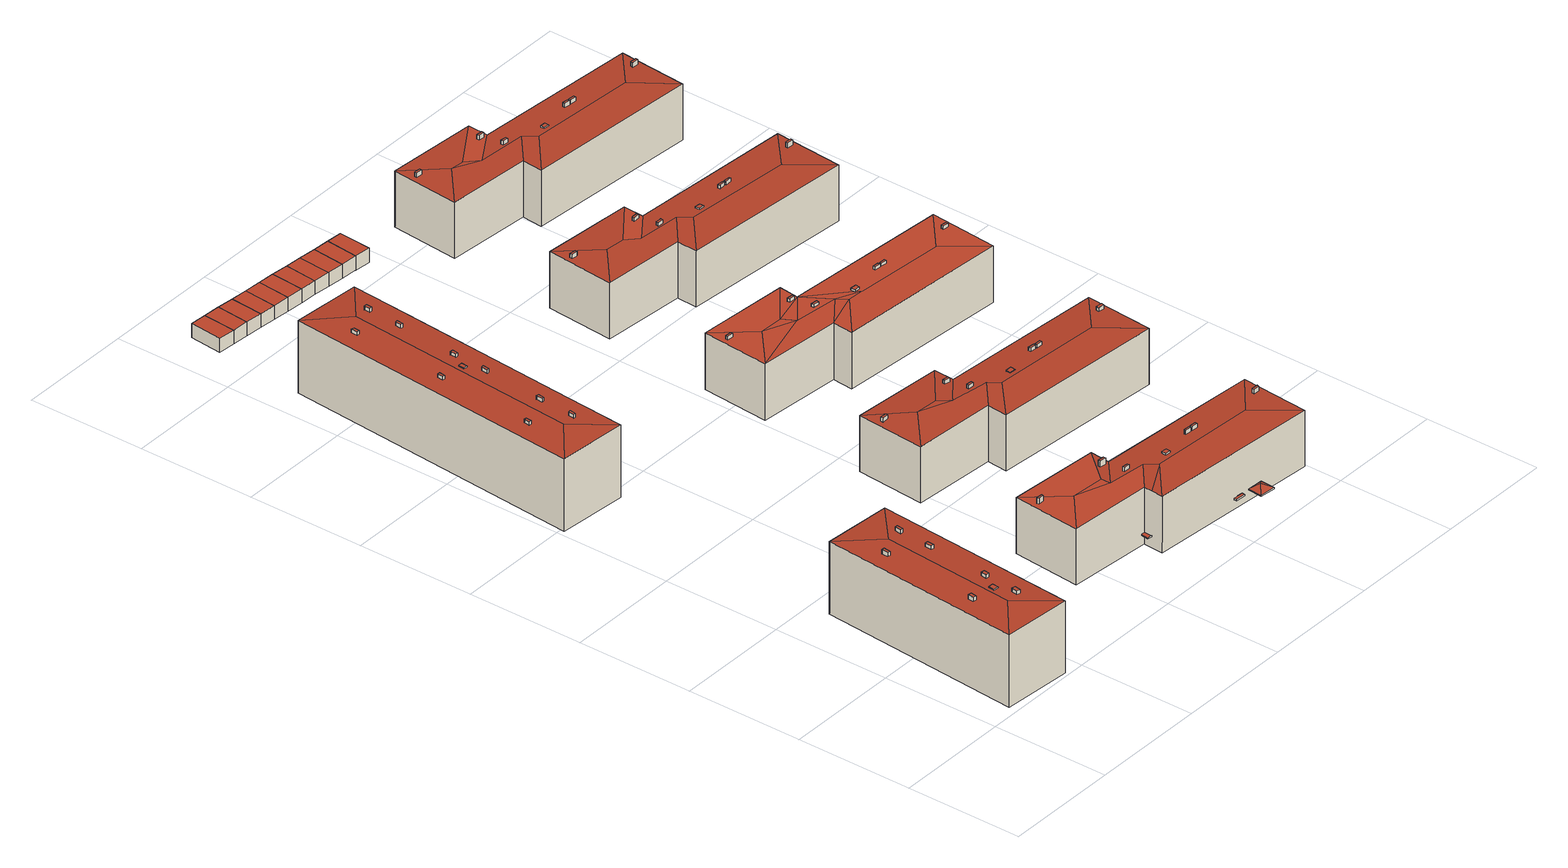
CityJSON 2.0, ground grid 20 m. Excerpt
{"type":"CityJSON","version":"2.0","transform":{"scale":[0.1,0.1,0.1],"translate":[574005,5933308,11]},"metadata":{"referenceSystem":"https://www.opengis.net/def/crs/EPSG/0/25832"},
"CityObjects":{
"building1":{"type":"Building","attributes":{"Grundfläche 2D":"413.274483","Grundhöhe NN":"11.929"},"children":["building1-1","building1-2","building1-3","building1-4","building1-5","building1-6","building1-7","building1-8","building1-9"],"geometry":[{"type":"Solid","lod":"3","boundaries":[[[[0,1,2,3]],[[0,3,4]],[[5,2,1]],[[4,3,2,5]],[[1,0,6,7]],[[5,1,7,8]],[[4,5,8,9]],[[0,4,9,6]],[[7,6,9,8]]]],"semantics":{"surfaces":[{"type":"RoofSurface"},{"type":"WallSurface"},{"type":"GroundSurface"}],"values":[[0,0,0,0,1,1,1,1,2]]}}]},
"building1-1":{"type":"BuildingInstallation","parents":["building1"],"geometry":[{"type":"MultiSurface","lod":"3","boundaries":[[[10,11,12,13]],[[13,12,14,15]],[[10,13,15,16]],[[11,10,16,17]],[[12,11,17,14]]],"semantics":{"surfaces":[{"type":"RoofSurface"},{"type":"WallSurface"}],"values":[0,1,1,1,1]}}]},
"building1-2":{"type":"BuildingInstallation","parents":["building1"],"geometry":[{"type":"MultiSurface","lod":"3","boundaries":[[[18,19,20,21]],[[22,23,21,20]],[[18,21,23,24]],[[24,25,19,18]],[[20,19,25,22]]],"semantics":{"surfaces":[{"type":"RoofSurface"},{"type":"WallSurface"}],"values":[0,1,1,1,1]}}]},
"building1-3":{"type":"BuildingInstallation","parents":["building1"],"geometry":[{"type":"MultiSurface","lod":"3","boundaries":[[[26,27,28,29]],[[30,31,29,28]],[[26,29,31,32]],[[32,33,27,26]],[[28,27,33,30]]],"semantics":{"surfaces":[{"type":"RoofSurface"},{"type":"WallSurface"}],"values":[0,1,1,1,1]}}]},
"building1-4":{"type":"BuildingInstallation","parents":["building1"],"geometry":[{"type":"MultiSurface","lod":"3","boundaries":[[[34,35,36,37]],[[37,36,38,39]],[[34,37,39,40]],[[35,34,40,41]],[[36,35,41,38]]],"semantics":{"surfaces":[{"type":"RoofSurface"},{"type":"WallSurface"}],"values":[0,1,1,1,1]}}]},
"building1-5":{"type":"BuildingInstallation","parents":["building1"],"geometry":[{"type":"MultiSurface","lod":"3","boundaries":[[[42,43,44,45]],[[45,44,46,47]],[[42,45,47,48]],[[43,42,48,49]],[[44,43,49,46]]],"semantics":{"surfaces":[{"type":"RoofSurface"},{"type":"WallSurface"}],"values":[0,1,1,1,1]}}]},
"building1-6":{"type":"BuildingInstallation","parents":["building1"],"geometry":[{"type":"MultiSurface","lod":"3","boundaries":[[[50,51,52,53]],[[53,52,54,55]],[[50,53,55,56]],[[51,50,56,57]],[[52,51,57,54]]],"semantics":{"surfaces":[{"type":"RoofSurface"},{"type":"WallSurface"}],"values":[0,1,1,1,1]}}]},
"building1-7":{"type":"BuildingInstallation","parents":["building1"],"geometry":[{"type":"MultiSurface","lod":"3","boundaries":[[[58,59,60,61]],[[61,60,62,63]],[[58,61,63,64]],[[59,58,64,65]],[[60,59,65,62]]],"semantics":{"surfaces":[{"type":"RoofSurface"},{"type":"WallSurface"}],"values":[0,1,1,1,1]}}]},
"building1-8":{"type":"BuildingInstallation","parents":["building1"],"geometry":[{"type":"MultiSurface","lod":"3","boundaries":[[[66,67,68,69]],[[67,70,71,68]],[[67,66,72,70]],[[69,68,71,73]],[[66,69,73,72]],[[71,70,72,73]]],"semantics":{"surfaces":[{"type":"RoofSurface"},{"type":"WallSurface"},{"type":"OuterCeilingSurface"}],"values":[0,1,1,1,1,2]}}]},
"building1-9":{"type":"BuildingInstallation","parents":["building1"],"geometry":[{"type":"MultiSurface","lod":"3","boundaries":[[[74,75,76,77]],[[78,79,77,76]],[[80,78,76,75]],[[79,81,74,77]],[[81,80,75,74]],[[80,81,79,78]]],"semantics":{"surfaces":[{"type":"RoofSurface"},{"type":"WallSurface"},{"type":"OuterCeilingSurface"}],"values":[0,1,1,1,1,2]}}]},
"building2":{"type":"Building","attributes":{"Grundfläche 2D":"612.758464","Grundhöhe NN":"12.382"},"children":["building2-1","building2-2","building2-3","building2-4","building2-5","building2-6","building2-7","building2-8","building2-9","building2-10","building2-11","building2-12","building2-13"],"geometry":[{"type":"Solid","lod":"3","boundaries":[[[[82,83,84]],[[85,83,82,86,87]],[[88,87,86]],[[88,89,90,84,83,85,87]],[[82,84,91,92]],[[86,82,92,93]],[[88,86,93,94]],[[84,90,89,88,94,91]],[[94,93,92,91]]]],"semantics":{"surfaces":[{"type":"RoofSurface"},{"type":"WallSurface"},{"type":"GroundSurface"}],"values":[[0,0,0,0,1,1,1,1,2]]}}]},
"building2-1":{"type":"BuildingInstallation","parents":["building2"],"geometry":[{"type":"MultiSurface","lod":"3","boundaries":[[[95,96,97,98]],[[98,97,99,100]],[[95,98,100,101]],[[96,95,101,102]],[[97,96,102,99]]],"semantics":{"surfaces":[{"type":"RoofSurface"},{"type":"WallSurface"}],"values":[0,1,1,1,1]}}]},
"building2-2":{"type":"BuildingInstallation","parents":["building2"],"geometry":[{"type":"MultiSurface","lod":"3","boundaries":[[[103,104,105,106]],[[107,108,106,105]],[[103,106,108,109]],[[109,110,104,103]],[[105,104,110,107]]],"semantics":{"surfaces":[{"type":"RoofSurface"},{"type":"WallSurface"}],"values":[0,1,1,1,1]}}]},
"building2-3":{"type":"BuildingInstallation","parents":["building2"],"geometry":[{"type":"MultiSurface","lod":"3","boundaries":[[[111,112,113,114]],[[115,116,114,113]],[[111,114,116,117]],[[117,118,112,111]],[[113,112,118,115]]],"semantics":{"surfaces":[{"type":"RoofSurface"},{"type":"WallSurface"}],"values":[0,1,1,1,1]}}]},
"building2-4":{"type":"BuildingInstallation","parents":["building2"],"geometry":[{"type":"MultiSurface","lod":"3","boundaries":[[[119,120,121,122]],[[122,121,123,124]],[[119,122,124,125]],[[120,119,125,126]],[[121,120,126,123]]],"semantics":{"surfaces":[{"type":"RoofSurface"},{"type":"WallSurface"}],"values":[0,1,1,1,1]}}]},
"building2-5":{"type":"BuildingInstallation","parents":["building2"],"geometry":[{"type":"MultiSurface","lod":"3","boundaries":[[[127,128,129,130]],[[130,129,131,132]],[[127,130,132,133]],[[128,127,133,134]],[[129,128,134,131]]],"semantics":{"surfaces":[{"type":"RoofSurface"},{"type":"WallSurface"}],"values":[0,1,1,1,1]}}]},
"building2-6":{"type":"BuildingInstallation","parents":["building2"],"geometry":[{"type":"MultiSurface","lod":"3","boundaries":[[[135,136,137,138]],[[138,137,139,140]],[[135,138,140,141]],[[136,135,141,142]],[[137,136,142,139]]],"semantics":{"surfaces":[{"type":"RoofSurface"},{"type":"WallSurface"}],"values":[0,1,1,1,1]}}]},
"building2-7":{"type":"BuildingInstallation","parents":["building2"],"geometry":[{"type":"MultiSurface","lod":"3","boundaries":[[[143,144,145,146]],[[146,145,147,148]],[[143,146,148,149]],[[144,143,149,150]],[[145,144,150,147]]],"semantics":{"surfaces":[{"type":"RoofSurface"},{"type":"WallSurface"}],"values":[0,1,1,1,1]}}]},
"building2-8":{"type":"BuildingInstallation","parents":["building2"],"geometry":[{"type":"MultiSurface","lod":"3","boundaries":[[[151,152,153,154]],[[154,153,155,156]],[[151,154,156,157]],[[152,151,157,158]],[[153,152,158,155]]],"semantics":{"surfaces":[{"type":"RoofSurface"},{"type":"WallSurface"}],"values":[0,1,1,1,1]}}]},
"building2-9":{"type":"BuildingInstallation","parents":["building2"],"geometry":[{"type":"MultiSurface","lod":"3","boundaries":[[[159,160,161,162]],[[162,161,163,164]],[[159,162,164,165]],[[160,159,165,166]],[[161,160,166,163]]],"semantics":{"surfaces":[{"type":"RoofSurface"},{"type":"WallSurface"}],"values":[0,1,1,1,1]}}]},
"building2-10":{"type":"BuildingInstallation","parents":["building2"],"geometry":[{"type":"MultiSurface","lod":"3","boundaries":[[[167,168,169,170]],[[170,169,171,172]],[[167,170,172,173]],[[168,167,173,174]],[[169,168,174,171]]],"semantics":{"surfaces":[{"type":"RoofSurface"},{"type":"WallSurface"}],"values":[0,1,1,1,1]}}]},
"building2-11":{"type":"BuildingInstallation","parents":["building2"],"geometry":[{"type":"MultiSurface","lod":"3","boundaries":[[[175,176,177,178]],[[179,180,177,176]],[[180,181,178,177]],[[181,182,175,178]],[[182,179,176,175]],[[179,182,181,180]]],"semantics":{"surfaces":[{"type":"RoofSurface"},{"type":"WallSurface"},{"type":"OuterCeilingSurface"}],"values":[0,1,1,1,1,2]}}]},
"building2-12":{"type":"BuildingInstallation","parents":["building2"],"geometry":[{"type":"MultiSurface","lod":"3","boundaries":[[[183,184,185,186]],[[187,188,185,184]],[[188,189,186,185]],[[189,190,183,186]],[[190,187,184,183]],[[187,190,189,188]]],"semantics":{"surfaces":[{"type":"RoofSurface"},{"type":"WallSurface"},{"type":"OuterCeilingSurface"}],"values":[0,1,1,1,1,2]}}]},
"building2-13":{"type":"BuildingInstallation","parents":["building2"],"geometry":[{"type":"MultiSurface","lod":"3","boundaries":[[[191,192,193,194]],[[195,196,193,192]],[[196,197,194,193]],[[197,198,191,194]],[[198,195,192,191]],[[195,198,197,196]]],"semantics":{"surfaces":[{"type":"RoofSurface"},{"type":"WallSurface"},{"type":"OuterCeilingSurface"}],"values":[0,1,1,1,1,2]}}]},
"building3":{"type":"Building","attributes":{"Grundfläche 2D":"16.035678","Grundhöhe NN":"12.428"},"geometry":[{"type":"Solid","lod":"3","boundaries":[[[[199,200,201,202,203]],[[199,203,204,205]],[[206,201,200,199,205,207]],[[202,201,206,208]],[[203,202,208,204]],[[206,207,205,204,208]]]],"semantics":{"surfaces":[{"type":"RoofSurface"},{"type":"WallSurface"},{"type":"GroundSurface"}],"values":[[0,1,1,1,1,2]]}}]},
"building4":{"type":"Building","attributes":{"Grundfläche 2D":"16.086677","Grundhöhe NN":"12.402"},"geometry":[{"type":"Solid","lod":"3","boundaries":[[[[201,200,199,209,210]],[[207,205,199,200,201,206]],[[209,199,205,211]],[[210,209,211,212]],[[201,210,212,206]],[[211,205,207,206,212]]]],"semantics":{"surfaces":[{"type":"RoofSurface"},{"type":"WallSurface"},{"type":"GroundSurface"}],"values":[[0,1,1,1,1,2]]}}]},
"building5":{"type":"Building","attributes":{"Grundfläche 2D":"16.195974","Grundhöhe NN":"12.391"},"geometry":[{"type":"Solid","lod":"3","boundaries":[[[[213,214,215,210,209]],[[213,209,211,216]],[[217,215,214,213,216,218]],[[210,215,217,212]],[[209,210,212,211]],[[211,212,217,218,216]]]],"semantics":{"surfaces":[{"type":"RoofSurface"},{"type":"WallSurface"},{"type":"GroundSurface"}],"values":[[0,1,1,1,1,2]]}}]},
"building6":{"type":"Building","attributes":{"Grundfläche 2D":"16.006069","Grundhöhe NN":"12.384"},"geometry":[{"type":"Solid","lod":"3","boundaries":[[[[219,215,214,213,220,221]],[[217,218,216,213,214,215]],[[216,222,220,213]],[[222,223,224,219,221,220]],[[224,217,215,219]],[[223,222,216,218,217,224]]]],"semantics":{"surfaces":[{"type":"RoofSurface"},{"type":"WallSurface"},{"type":"GroundSurface"}],"values":[[0,1,1,1,1,2]]}}]},
"building7":{"type":"Building","attributes":{"Grundfläche 2D":"527.260956","Grundhöhe NN":"11.963"},"children":["building7-1","building7-2","building7-3","building7-4","building7-5","building7-6","building7-7","building7-8","building7-9","building7-10","building7-11"],"geometry":[{"type":"Solid","lod":"3","boundaries":[[[[225,226,227]],[[226,228,229,227]],[[230,231,232,233]],[[226,225,230,233,234,228]],[[231,235,236,232]],[[237,236,235]],[[236,237,238,234,233]],[[238,239,228,234]],[[229,228,239]],[[232,236,233]],[[225,227,240,241]],[[225,241,242,230]],[[231,230,242,243]],[[235,231,243,244]],[[237,235,244,245]],[[246,238,237,245,247,248]],[[239,238,246,248,247,249,229]],[[227,229,249,240]],[[247,245,244,243,242,241,240,249]]]],"semantics":{"surfaces":[{"type":"RoofSurface"},{"type":"WallSurface"},{"type":"GroundSurface"}],"values":[[0,0,0,0,0,0,0,0,0,0,1,1,1,1,1,1,1,1,2]]}}]},
"building7-1":{"type":"BuildingInstallation","parents":["building7"],"geometry":[{"type":"MultiSurface","lod":"3","boundaries":[[[250,251,252,253]],[[253,252,254,255]],[[250,253,255,256]],[[251,250,256,257]],[[252,251,257,254]]],"semantics":{"surfaces":[{"type":"RoofSurface"},{"type":"WallSurface"}],"values":[0,1,1,1,1]}}]},
"building7-2":{"type":"BuildingInstallation","parents":["building7"],"geometry":[{"type":"MultiSurface","lod":"3","boundaries":[[[258,259,260,261]],[[261,260,262,263]],[[258,261,263,264]],[[259,258,264,265]],[[260,259,265,262]]],"semantics":{"surfaces":[{"type":"RoofSurface"},{"type":"WallSurface"}],"values":[0,1,1,1,1]}}]},
"building7-3":{"type":"BuildingInstallation","parents":["building7"],"geometry":[{"type":"MultiSurface","lod":"3","boundaries":[[[266,267,268,269]],[[269,268,270,271]],[[266,269,271,272]],[[267,266,272,273]],[[268,267,273,270]]],"semantics":{"surfaces":[{"type":"RoofSurface"},{"type":"WallSurface"}],"values":[0,1,1,1,1]}}]},
"building7-4":{"type":"BuildingInstallation","parents":["building7"],"geometry":[{"type":"MultiSurface","lod":"3","boundaries":[[[274,275,276,277]],[[277,276,278,279]],[[274,277,279,280]],[[275,274,280,281]],[[276,275,281,278]]],"semantics":{"surfaces":[{"type":"RoofSurface"},{"type":"WallSurface"}],"values":[0,1,1,1,1]}}]},
"building7-5":{"type":"BuildingInstallation","parents":["building7"],"geometry":[{"type":"MultiSurface","lod":"3","boundaries":[[[282,283,284,285]],[[286,287,285,284]],[[282,285,287,288]],[[288,289,283,282]],[[284,283,289,286]]],"semantics":{"surfaces":[{"type":"RoofSurface"},{"type":"WallSurface"}],"values":[0,1,1,1,1]}}]},
"building7-6":{"type":"BuildingInstallation","parents":["building7"],"geometry":[{"type":"MultiSurface","lod":"3","boundaries":[[[290,291,292,293]],[[293,292,294,295]],[[290,293,295,296]],[[291,290,296,297]],[[292,291,297,294]]],"semantics":{"surfaces":[{"type":"RoofSurface"},{"type":"WallSurface"}],"values":[0,1,1,1,1]}}]},
"building7-7":{"type":"BuildingInstallation","parents":["building7"],"geometry":[{"type":"MultiSurface","lod":"3","boundaries":[[[298,299,300,301]],[[301,300,302,303]],[[298,301,303,304]],[[299,298,304,305]],[[300,299,305,302]]],"semantics":{"surfaces":[{"type":"RoofSurface"},{"type":"WallSurface"}],"values":[0,1,1,1,1]}}]},
"building7-8":{"type":"BuildingInstallation","parents":["building7"],"geometry":[{"type":"MultiSurface","lod":"3","boundaries":[[[306,246,307,308]],[[306,309,248,246]],[[246,248,310,307]],[[308,307,310,311]],[[306,308,311,309]],[[310,248,309,311]]],"semantics":{"surfaces":[{"type":"RoofSurface"},{"type":"WallSurface"},{"type":"OuterCeilingSurface"}],"values":[0,1,1,1,1,2]}}]},
"building7-9":{"type":"BuildingInstallation","parents":["building7"],"geometry":[{"type":"MultiSurface","lod":"3","boundaries":[[[312,313,314]],[[312,315,313]],[[312,314,316]],[[312,316,315]],[[317,318,314,313]],[[318,319,316,314]],[[319,320,315,316]],[[320,317,313,315]],[[320,319,318,317]]],"semantics":{"surfaces":[{"type":"RoofSurface"},{"type":"WallSurface"},{"type":"OuterCeilingSurface"}],"values":[0,0,0,0,1,1,1,1,2]}}]},
"building7-10":{"type":"BuildingInstallation","parents":["building7"],"geometry":[{"type":"MultiSurface","lod":"3","boundaries":[[[321,322,323,324]],[[323,325,326,324]],[[321,324,326,327]],[[322,321,327,328]],[[328,325,323,322]],[[328,327,326,325]]],"semantics":{"surfaces":[{"type":"RoofSurface"},{"type":"WallSurface"},{"type":"OuterCeilingSurface"}],"values":[0,1,1,1,1,2]}}]},
"building7-11":{"type":"BuildingInstallation","parents":["building7"],"geometry":[{"type":"MultiSurface","lod":"3","boundaries":[[[329,330,331,332]],[[333,334,332,331]],[[334,335,329,332]],[[335,336,330,329]],[[336,333,331,330]],[[336,335,334,333]]],"semantics":{"surfaces":[{"type":"RoofSurface"},{"type":"WallSurface"},{"type":"OuterCeilingSurface"}],"values":[0,1,1,1,1,2]}}]},
"building8":{"type":"Building","attributes":{"Grundfläche 2D":"16.114482","Grundhöhe NN":"12.426"},"geometry":[{"type":"Solid","lod":"3","boundaries":[[[[221,220,337,338,339,219]],[[222,340,337,220]],[[340,341,342,339,338,337]],[[342,224,219,339]],[[219,224,223,222,220,221]],[[224,342,341,340,222,223]]]],"semantics":{"surfaces":[{"type":"RoofSurface"},{"type":"WallSurface"},{"type":"GroundSurface"}],"values":[[0,1,1,1,1,2]]}}]},
"building9":{"type":"Building","attributes":{"Grundfläche 2D":"16.113043","Grundhöhe NN":"12.418"},"geometry":[{"type":"Solid","lod":"3","boundaries":[[[[343,339,338,337,344,345]],[[341,340,337,338,339,342]],[[344,337,340,346]],[[347,343,345,344,346,348]],[[339,343,347,342]],[[346,340,341,342,347,348]]]],"semantics":{"surfaces":[{"type":"RoofSurface"},{"type":"WallSurface"},{"type":"GroundSurface"}],"values":[[0,1,1,1,1,2]]}}]},
"building10":{"type":"Building","attributes":{"Grundfläche 2D":"16.038936","Grundhöhe NN":"12.409"},"geometry":[{"type":"Solid","lod":"3","boundaries":[[[[349,350,343,345,344]],[[349,344,346,351]],[[352,350,349,351]],[[343,350,352,347]],[[344,345,343,347,348,346]],[[346,348,347,352,351]]]],"semantics":{"surfaces":[{"type":"RoofSurface"},{"type":"WallSurface"},{"type":"GroundSurface"}],"values":[[0,1,1,1,1,2]]}}]},
"building11":{"type":"Building","attributes":{"Grundfläche 2D":"15.940475","Grundhöhe NN":"12.383"},"geometry":[{"type":"Solid","lod":"3","boundaries":[[[[353,350,349,354,355]],[[352,351,349,350]],[[351,356,354,349]],[[356,357,358,353,355,354]],[[358,352,350,353]],[[357,356,351,352,358]]]],"semantics":{"surfaces":[{"type":"RoofSurface"},{"type":"WallSurface"},{"type":"GroundSurface"}],"values":[[0,1,1,1,1,2]]}}]},
"building12":{"type":"Building","attributes":{"Grundfläche 2D":"527.232320","Grundhöhe NN":"12.186"},"children":["building12-1","building12-2","building12-3","building12-4","building12-5","building12-6","building12-7"],"geometry":[{"type":"Solid","lod":"3","boundaries":[[[[359,360,361]],[[362,361,360,363]],[[364,365,363,360,359,366]],[[366,367,368,364]],[[369,370,368,367]],[[371,370,369]],[[371,372,365,364,370]],[[372,362,363,365]],[[368,370,364]],[[373,374,359,361]],[[374,375,366,359]],[[375,376,367,366]],[[376,377,369,367]],[[377,378,371,369]],[[378,379,372,371]],[[379,380,362,372]],[[380,373,361,362]],[[374,373,380,379,378,377,376,375]]]],"semantics":{"surfaces":[{"type":"RoofSurface"},{"type":"WallSurface"},{"type":"GroundSurface"}],"values":[[0,0,0,0,0,0,0,0,0,1,1,1,1,1,1,1,1,2]]}}]},
"building12-1":{"type":"BuildingInstallation","parents":["building12"],"geometry":[{"type":"MultiSurface","lod":"3","boundaries":[[[381,382,383,384]],[[384,383,385,386]],[[381,384,386,387]],[[382,381,387,388]],[[383,382,388,385]]],"semantics":{"surfaces":[{"type":"RoofSurface"},{"type":"WallSurface"}],"values":[0,1,1,1,1]}}]},
"building12-2":{"type":"BuildingInstallation","parents":["building12"],"geometry":[{"type":"MultiSurface","lod":"3","boundaries":[[[389,390,391,392,393]],[[391,390,389,394,395,396]],[[396,397,392,391]],[[393,392,397,398]],[[398,394,389,393]]],"semantics":{"surfaces":[{"type":"RoofSurface"},{"type":"WallSurface"}],"values":[0,1,1,1,1]}}]},
"building12-3":{"type":"BuildingInstallation","parents":["building12"],"geometry":[{"type":"MultiSurface","lod":"3","boundaries":[[[399,400,401,402]],[[403,404,402,401]],[[399,402,404,405]],[[405,406,400,399]],[[401,400,406,403]]],"semantics":{"surfaces":[{"type":"RoofSurface"},{"type":"WallSurface"}],"values":[0,1,1,1,1]}}]},
"building12-4":{"type":"BuildingInstallation","parents":["building12"],"geometry":[{"type":"MultiSurface","lod":"3","boundaries":[[[407,408,409,410]],[[410,409,411,412]],[[407,410,412,413]],[[408,407,413,414]],[[409,408,414,411]]],"semantics":{"surfaces":[{"type":"RoofSurface"},{"type":"WallSurface"}],"values":[0,1,1,1,1]}}]},
"building12-5":{"type":"BuildingInstallation","parents":["building12"],"geometry":[{"type":"MultiSurface","lod":"3","boundaries":[[[415,416,417,418]],[[418,417,419,420]],[[415,418,420,421]],[[416,415,421,422]],[[417,416,422,419]]],"semantics":{"surfaces":[{"type":"RoofSurface"},{"type":"WallSurface"}],"values":[0,1,1,1,1]}}]},
"building12-6":{"type":"BuildingInstallation","parents":["building12"],"geometry":[{"type":"MultiSurface","lod":"3","boundaries":[[[423,424,425,426,427]],[[428,429,430,425,424,423]],[[430,431,426,425]],[[426,431,432,427]],[[432,428,423,427]]],"semantics":{"surfaces":[{"type":"RoofSurface"},{"type":"WallSurface"}],"values":[0,1,1,1,1]}}]},
"building12-7":{"type":"BuildingInstallation","parents":["building12"],"geometry":[{"type":"MultiSurface","lod":"3","boundaries":[[[433,434,435,436,437]],[[438,439,440,435,434,433]],[[441,436,435,440]],[[441,442,437,436]],[[442,438,433,437]]],"semantics":{"surfaces":[{"type":"RoofSurface"},{"type":"WallSurface"}],"values":[0,1,1,1,1]}}]},
"building13":{"type":"Building","attributes":{"Grundfläche 2D":"15.946306","Grundhöhe NN":"12.381"},"geometry":[{"type":"Solid","lod":"3","boundaries":[[[[354,443,444,445,353,355]],[[356,446,443,354]],[[446,447,448,445,444,443]],[[448,358,353,445]],[[353,358,357,356,354,355]],[[356,357,358,448,447,446]]]],"semantics":{"surfaces":[{"type":"RoofSurface"},{"type":"WallSurface"},{"type":"GroundSurface"}],"values":[[0,1,1,1,1,2]]}}]},
"building14":{"type":"Building","attributes":{"Grundfläche 2D":"15.893969","Grundhöhe NN":"12.378"},"geometry":[{"type":"Solid","lod":"3","boundaries":[[[[449,445,444,443,450]],[[448,447,446,443,444,445]],[[446,451,450,443]],[[451,452,449,450]],[[452,448,445,449]],[[446,447,448,452,451]]]],"semantics":{"surfaces":[{"type":"RoofSurface"},{"type":"WallSurface"},{"type":"GroundSurface"}],"values":[[0,1,1,1,1,2]]}}]},
"building15":{"type":"Building","attributes":{"Grundfläche 2D":"15.516965","Grundhöhe NN":"12.330"},"geometry":[{"type":"Solid","lod":"3","boundaries":[[[[450,453,454,449]],[[455,456,453,450]],[[456,457,454,453]],[[457,458,449,454]],[[449,458,455,450]],[[457,456,455,458]]]],"semantics":{"surfaces":[{"type":"RoofSurface"},{"type":"WallSurface"},{"type":"GroundSurface"}],"values":[[0,1,1,1,1,2]]}}]},
"building16":{"type":"Building","attributes":{"Grundfläche 2D":"527.216584","Grundhöhe NN":"12.372"},"children":["building16-1","building16-2","building16-3","building16-4","building16-5","building16-6","building16-7"],"geometry":[{"type":"Solid","lod":"3","boundaries":[[[[459,460,461]],[[462,463,464,465,460,459]],[[466,467,462]],[[467,468,462]],[[468,469,462]],[[464,463,462,469,465]],[[466,470,471,467]],[[472,471,470]],[[472,473,469,468]],[[472,468,471]],[[474,475,473]],[[473,475,469]],[[465,475,474,461,460]],[[471,468,467]],[[475,465,469]],[[476,477,459,461]],[[477,478,462,459]],[[478,479,466,462]],[[479,480,470,466]],[[480,481,472,470]],[[481,482,473,472]],[[482,483,474,473]],[[483,476,461,474]],[[477,476,483,482,481,480,479,478]]]],"semantics":{"surfaces":[{"type":"RoofSurface"},{"type":"WallSurface"},{"type":"GroundSurface"}],"values":[[0,0,0,0,0,0,0,0,0,0,0,0,0,0,0,1,1,1,1,1,1,1,1,2]]}}]},
"building16-1":{"type":"BuildingInstallation","parents":["building16"],"geometry":[{"type":"MultiSurface","lod":"3","boundaries":[[[484,485,486,487]],[[488,489,487,486]],[[484,487,489,490]],[[490,491,485,484]],[[486,485,491,488]]],"semantics":{"surfaces":[{"type":"RoofSurface"},{"type":"WallSurface"}],"values":[0,1,1,1,1]}}]},
"building16-2":{"type":"BuildingInstallation","parents":["building16"],"geometry":[{"type":"MultiSurface","lod":"3","boundaries":[[[492,493,494,495]],[[463,496,493,492,497]],[[498,494,493,496,464]],[[498,499,495,494]],[[499,497,492,495]]],"semantics":{"surfaces":[{"type":"RoofSurface"},{"type":"WallSurface"}],"values":[0,1,1,1,1]}}]},
"building16-3":{"type":"BuildingInstallation","parents":["building16"],"geometry":[{"type":"MultiSurface","lod":"3","boundaries":[[[500,501,502,503]],[[503,502,504,505]],[[500,503,505,506]],[[501,500,506,507]],[[502,501,507,504]]],"semantics":{"surfaces":[{"type":"RoofSurface"},{"type":"WallSurface"}],"values":[0,1,1,1,1]}}]},
"building16-4":{"type":"BuildingInstallation","parents":["building16"],"geometry":[{"type":"MultiSurface","lod":"3","boundaries":[[[508,509,510,511]],[[511,510,512,513]],[[508,511,513,514]],[[509,508,514,515]],[[510,509,515,512]]],"semantics":{"surfaces":[{"type":"RoofSurface"},{"type":"WallSurface"}],"values":[0,1,1,1,1]}}]},
"building16-5":{"type":"BuildingInstallation","parents":["building16"],"geometry":[{"type":"MultiSurface","lod":"3","boundaries":[[[516,517,518,519]],[[519,518,520,521]],[[516,519,521,522]],[[517,516,522,523]],[[518,517,523,520]]],"semantics":{"surfaces":[{"type":"RoofSurface"},{"type":"WallSurface"}],"values":[0,1,1,1,1]}}]},
"building16-6":{"type":"BuildingInstallation","parents":["building16"],"geometry":[{"type":"MultiSurface","lod":"3","boundaries":[[[524,525,526,527]],[[527,526,528,529]],[[524,527,529,530]],[[525,524,530,531]],[[526,525,531,528]]],"semantics":{"surfaces":[{"type":"RoofSurface"},{"type":"WallSurface"}],"values":[0,1,1,1,1]}}]},
"building16-7":{"type":"BuildingInstallation","parents":["building16"],"geometry":[{"type":"MultiSurface","lod":"3","boundaries":[[[532,533,534,535]],[[535,534,536,537]],[[532,535,537,538]],[[533,532,538,539]],[[534,533,539,536]]],"semantics":{"surfaces":[{"type":"RoofSurface"},{"type":"WallSurface"}],"values":[0,1,1,1,1]}}]},
"building17":{"type":"Building","attributes":{"Grundfläche 2D":"526.842678","Grundhöhe NN":"12.504"},"children":["building17-1","building17-2","building17-3","building17-4","building17-5","building17-6","building17-7","building17-8","building17-9","building17-10"],"geometry":[{"type":"Solid","lod":"3","boundaries":[[[[540,541,542]],[[543,542,541,544]],[[544,541,540,545,546,547]],[[545,548,549,546]],[[548,550,551,549]],[[552,551,550]],[[553,543,544,547]],[[551,552,553,547,546,549]],[[540,542,554,555]],[[545,540,555,556]],[[548,545,556,557]],[[550,548,557,558]],[[552,550,558,559]],[[553,552,559,560]],[[543,553,560,561]],[[542,543,561,554]],[[555,554,561,560,559,558,557,556]]]],"semantics":{"surfaces":[{"type":"RoofSurface"},{"type":"WallSurface"},{"type":"GroundSurface"}],"values":[[0,0,0,0,0,0,0,0,1,1,1,1,1,1,1,1,2]]}}]},
"building17-1":{"type":"BuildingInstallation","parents":["building17"],"geometry":[{"type":"MultiSurface","lod":"3","boundaries":[[[562,563,564,565]],[[565,564,566,567]],[[567,568,562,565]],[[563,562,568,569]],[[569,566,564,563]]],"semantics":{"surfaces":[{"type":"RoofSurface"},{"type":"WallSurface"}],"values":[0,1,1,1,1]}}]},
"building17-2":{"type":"BuildingInstallation","parents":["building17"],"geometry":[{"type":"MultiSurface","lod":"3","boundaries":[[[570,571,572,573]],[[571,570,574,575]],[[573,572,576,577]],[[570,573,577,574]],[[572,571,575,576]]],"semantics":{"surfaces":[{"type":"RoofSurface"},{"type":"WallSurface"}],"values":[0,1,1,1,1]}}]},
"building17-3":{"type":"BuildingInstallation","parents":["building17"],"geometry":[{"type":"MultiSurface","lod":"3","boundaries":[[[578,579,580,581]],[[581,580,582,583]],[[578,581,583,584]],[[579,578,584,585]],[[580,579,585,582]]],"semantics":{"surfaces":[{"type":"RoofSurface"},{"type":"WallSurface"}],"values":[0,1,1,1,1]}}]},
"building17-4":{"type":"BuildingInstallation","parents":["building17"],"geometry":[{"type":"MultiSurface","lod":"3","boundaries":[[[586,587,588,589]],[[589,588,590,591]],[[586,589,591,592]],[[587,586,592,593]],[[588,587,593,590]]],"semantics":{"surfaces":[{"type":"RoofSurface"},{"type":"WallSurface"}],"values":[0,1,1,1,1]}}]},
"building17-5":{"type":"BuildingInstallation","parents":["building17"],"geometry":[{"type":"MultiSurface","lod":"3","boundaries":[[[594,595,596,597,598,599]],[[600,601,595,594]],[[601,602,603,597,596,595]],[[603,604,598,597]],[[600,594,599,598,604,605]]],"semantics":{"surfaces":[{"type":"RoofSurface"},{"type":"WallSurface"}],"values":[0,1,1,1,1]}}]},
"building17-6":{"type":"BuildingInstallation","parents":["building17"],"geometry":[{"type":"MultiSurface","lod":"3","boundaries":[[[606,607,608,609]],[[609,608,610,611]],[[606,609,611,612]],[[607,606,612,613]],[[608,607,613,610]]],"semantics":{"surfaces":[{"type":"RoofSurface"},{"type":"WallSurface"}],"values":[0,1,1,1,1]}}]},
"building17-7":{"type":"BuildingInstallation","parents":["building17"],"geometry":[{"type":"MultiSurface","lod":"3","boundaries":[[[614,615,616,617]],[[617,616,618,619]],[[614,617,619,620]],[[615,614,620,621]],[[616,615,621,618]]],"semantics":{"surfaces":[{"type":"RoofSurface"},{"type":"WallSurface"}],"values":[0,1,1,1,1]}}]},
"building17-8":{"type":"BuildingInstallation","parents":["building17"],"geometry":[{"type":"MultiSurface","lod":"3","boundaries":[[[622,623,624,625]],[[626,627,624,623]],[[627,628,625,624]],[[628,629,622,625]],[[629,626,623,622]],[[626,629,628,627]]],"semantics":{"surfaces":[{"type":"RoofSurface"},{"type":"WallSurface"},{"type":"OuterCeilingSurface"}],"values":[0,1,1,1,1,2]}}]},
"building17-9":{"type":"BuildingInstallation","parents":["building17"],"geometry":[{"type":"MultiSurface","lod":"3","boundaries":[[[630,631,632,633]],[[634,635,632,631]],[[635,636,633,632]],[[636,637,630,633]],[[637,634,631,630]],[[634,637,636,635]]],"semantics":{"surfaces":[{"type":"RoofSurface"},{"type":"WallSurface"},{"type":"OuterCeilingSurface"}],"values":[0,1,1,1,1,2]}}]},
"building17-10":{"type":"BuildingInstallation","parents":["building17"],"geometry":[{"type":"MultiSurface","lod":"3","boundaries":[[[638,639,640,641]],[[642,643,640,639]],[[643,644,641,640]],[[644,645,638,641]],[[645,642,639,638]],[[642,645,644,643]]],"semantics":{"surfaces":[{"type":"RoofSurface"},{"type":"WallSurface"},{"type":"OuterCeilingSurface"}],"values":[0,1,1,1,1,2]}}]},
"building18":{"type":"Building","attributes":{"Grundfläche 2D":"526.355296","Grundhöhe NN":"12.504"},"children":["building18-1","building18-2","building18-3","building18-4","building18-5","building18-6","building18-7","building18-8"],"geometry":[{"type":"Solid","lod":"3","boundaries":[[[[646,647,648,649,650]],[[647,646,651]],[[648,652,653,649]],[[652,654,655,653]],[[656,655,654]],[[655,656,657,650,649,653]],[[657,658,659,650]],[[658,651,646,659]],[[650,659,646]],[[660,661,648,647]],[[661,662,652,648]],[[662,663,654,652]],[[663,664,656,654]],[[664,665,657,656]],[[665,666,658,657]],[[666,667,651,658]],[[667,660,647,651]],[[660,667,666,665,664,663,662,661]]]],"semantics":{"surfaces":[{"type":"RoofSurface"},{"type":"WallSurface"},{"type":"GroundSurface"}],"values":[[0,0,0,0,0,0,0,0,0,1,1,1,1,1,1,1,1,2]]}}]},
"building18-1":{"type":"BuildingInstallation","parents":["building18"],"geometry":[{"type":"MultiSurface","lod":"3","boundaries":[[[668,669,670,671,672]],[[673,674,675,670,669,668]],[[675,676,671,670]],[[676,677,672,671]],[[668,672,677,673]]],"semantics":{"surfaces":[{"type":"RoofSurface"},{"type":"WallSurface"}],"values":[0,1,1,1,1]}}]},
"building18-2":{"type":"BuildingInstallation","parents":["building18"],"geometry":[{"type":"MultiSurface","lod":"3","boundaries":[[[678,679,680,681]],[[681,680,682,683]],[[678,681,683,684]],[[679,678,684,685]],[[680,679,685,682]]],"semantics":{"surfaces":[{"type":"RoofSurface"},{"type":"WallSurface"}],"values":[0,1,1,1,1]}}]},
"building18-3":{"type":"BuildingInstallation","parents":["building18"],"geometry":[{"type":"MultiSurface","lod":"3","boundaries":[[[686,687,688,689]],[[689,688,690,691]],[[686,689,691,692]],[[687,686,692,693]],[[688,687,693,690]]],"semantics":{"surfaces":[{"type":"RoofSurface"},{"type":"WallSurface"}],"values":[0,1,1,1,1]}}]},
"building18-4":{"type":"BuildingInstallation","parents":["building18"],"geometry":[{"type":"MultiSurface","lod":"3","boundaries":[[[694,695,696,697]],[[697,696,698,699]],[[694,697,699,700]],[[695,694,700,701]],[[696,695,701,698]]],"semantics":{"surfaces":[{"type":"RoofSurface"},{"type":"WallSurface"}],"values":[0,1,1,1,1]}}]},
"building18-5":{"type":"BuildingInstallation","parents":["building18"],"geometry":[{"type":"MultiSurface","lod":"3","boundaries":[[[702,703,704,705]],[[705,704,706,707]],[[702,705,707,708]],[[703,702,708,709]],[[704,703,709,706]]],"semantics":{"surfaces":[{"type":"RoofSurface"},{"type":"WallSurface"}],"values":[0,1,1,1,1]}}]},
"building18-6":{"type":"BuildingInstallation","parents":["building18"],"geometry":[{"type":"MultiSurface","lod":"3","boundaries":[[[710,711,712,713]],[[713,712,714,715]],[[710,713,715,716]],[[711,710,716,717]],[[712,711,717,714]]],"semantics":{"surfaces":[{"type":"RoofSurface"},{"type":"WallSurface"}],"values":[0,1,1,1,1]}}]},
"building18-7":{"type":"BuildingInstallation","parents":["building18"],"geometry":[{"type":"MultiSurface","lod":"3","boundaries":[[[718,719,720,721,722]],[[723,720,719,724]],[[723,725,721,720]],[[725,726,722,721]],[[726,727,724,719,718,722]]],"semantics":{"surfaces":[{"type":"RoofSurface"},{"type":"WallSurface"}],"values":[0,1,1,1,1]}}]},
"building18-8":{"type":"BuildingInstallation","parents":["building18"],"geometry":[{"type":"MultiSurface","lod":"3","boundaries":[[[728,729,730,731]],[[732,733,731,730]],[[733,734,728,731]],[[734,735,729,728]],[[735,732,730,729]],[[735,734,733,732]]],"semantics":{"surfaces":[{"type":"RoofSurface"},{"type":"WallSurface"},{"type":"OuterCeilingSurface"}],"values":[0,1,1,1,1,2]}}]}
},
"vertices":[
[170,6,134],[197,356,134],[133,299,138],[116,68,138],[52,15,134],[80,365,134],[170,6,9],[197,356,9],[80,365,9],[52,15,9],
[156,295,143],[161,295,143],[162,306,143],[157,306,143],[162,306,136],[157,306,137],[156,295,136],[161,295,136],
[137,68,143],[143,67,143],[144,77,143],[138,78,143],[144,77,136],[138,78,137],[137,68,137],[143,67,136],
[124,100,139],[133,99,139],[134,110,139],[125,110,139],[134,110,137],[125,110,137],[124,100,137],[133,99,137],
[99,274,143],[104,273,143],[105,285,143],[100,285,143],[105,285,136],[100,285,136],[99,274,136],[104,273,136],
[151,235,143],[156,235,143],[157,246,143],[152,247,143],[157,246,136],[152,247,137],[151,235,137],[156,235,136],
[85,107,143],[91,106,143],[92,116,143],[86,117,143],[92,116,136],[86,117,136],[85,107,136],[91,106,136],
[142,128,143],[148,128,143],[149,137,143],[143,138,143],[149,137,136],[143,138,137],[142,128,137],[148,128,136],
[197,277,37],[191,277,37],[189,252,37],[195,252,37],[191,277,35],[189,252,35],[197,277,35],[195,252,35],
[184,108,37],[178,108,37],[176,85,37],[182,84,37],[176,85,35],[182,84,35],[178,108,35],[184,108,35],
[46,1307,140],[100,1245,144],[163,1297,140],[84,1041,144],[4,789,140],[68,841,144],[122,779,140],[130,881,140],[155,1195,140],[163,1297,14],[46,1307,14],[4,789,14],[122,779,14],
[57,1058,148],[53,1058,148],[52,1048,148],[56,1048,148],[52,1048,142],[56,1048,142],[57,1058,142],[53,1058,142],
[91,1041,145],[98,1040,145],[99,1051,145],[92,1051,145],[99,1051,143],[92,1051,143],[91,1041,143],[98,1040,143],
[91,840,149],[95,840,149],[96,850,149],[92,850,149],[96,850,142],[92,850,142],[91,840,142],[95,840,142],
[71,1225,148],[66,1226,148],[66,1215,148],[70,1215,148],[66,1215,142],[70,1215,142],[71,1225,142],[66,1226,142],
[123,1237,149],[127,1237,149],[128,1247,149],[123,1247,149],[128,1247,142],[123,1247,142],[123,1237,142],[127,1237,142],
[95,901,149],[99,901,149],[100,911,149],[96,912,149],[100,911,142],[96,912,142],[95,901,142],[99,901,142],
[118,1177,149],[122,1176,149],[123,1187,149],[119,1187,149],[123,1187,142],[119,1187,142],[118,1177,142],[122,1176,142],
[104,1008,149],[108,1008,149],[109,1019,149],[105,1019,149],[109,1019,142],[105,1019,142],[104,1008,142],[108,1008,142],
[43,889,148],[39,889,148],[38,879,148],[42,879,148],[38,879,142],[42,879,142],[43,889,142],[39,889,142],
[109,1069,148],[113,1069,148],[114,1079,148],[109,1079,148],[114,1079,142],[109,1079,142],[109,1069,142],[113,1069,142],
[163,1217,40],[157,1217,40],[155,1195,40],[161,1194,40],[157,1217,38],[155,1195,38],[161,1194,38],[163,1217,38],
[136,881,40],[130,881,40],[128,857,40],[134,857,40],[130,881,38],[128,857,38],[134,857,38],[136,881,38],
[149,1048,40],[143,1048,40],[142,1027,40],[147,1026,40],[143,1048,38],[142,1027,38],[147,1026,38],[149,1048,38],
[87,1457,38],[87,1458,38],[91,1513,38],[63,1515,38],[58,1460,38],[58,1460,14],[87,1457,14],[91,1513,14],[87,1458,14],[63,1515,14],
[115,1455,38],[120,1511,38],[115,1455,14],[120,1511,14],
[144,1453,38],[144,1454,38],[148,1508,38],[144,1453,14],[148,1508,14],[144,1454,14],
[177,1506,38],[172,1450,38],[172,1451,38],[172,1450,14],[172,1451,14],[177,1506,14],
[805,179,107],[740,126,111],[796,62,107],[555,137,111],[496,86,108],[519,202,107],[522,236,107],[476,181,109],[476,165,109],[541,157,109],[365,249,107],[417,185,109],[356,132,107],[498,120,108],[497,106,108],[796,62,10],[805,179,10],[519,202,10],[522,236,10],[365,249,10],[356,132,10],[498,120,31],[498,120,10],[498,120,29],[496,86,10],
[500,202,118],[511,201,118],[511,205,118],[500,206,118],[511,205,107],[500,206,108],[500,202,108],[511,201,107],
[640,156,116],[650,155,116],[651,159,116],[640,159,116],[651,159,109],[640,159,109],[640,156,109],[650,155,109],
[664,154,116],[664,158,116],[654,159,116],[653,155,116],[654,159,109],[653,155,109],[664,154,109],[664,158,109],
[381,212,118],[381,215,118],[371,216,118],[371,212,118],[371,216,108],[371,212,108],[381,212,108],[381,215,108],
[521,166,116],[521,169,116],[511,170,116],[511,166,116],[511,170,109],[511,166,109],[521,166,109],[521,169,109],
[589,144,113],[589,152,113],[580,153,113],[579,145,113],[580,153,110],[579,145,110],[589,144,110],[589,152,110],
[793,144,116],[794,147,116],[783,148,116],[783,144,116],[783,148,108],[783,144,108],[793,144,108],[794,147,108],
[497,106,31],[491,121,31],[489,107,31],[497,106,29],[491,121,29],[489,107,29],
[689,58,39],[675,46,31],[702,44,31],[677,71,31],[704,69,31],[675,46,29],[702,44,29],[704,69,29],[677,71,29],
[646,68,30],[663,67,30],[664,72,30],[646,74,30],[664,72,28],[646,74,28],[646,68,28],[663,67,28],
[572,204,38],[572,198,38],[596,196,38],[596,203,38],[596,196,36],[596,203,36],[572,204,36],[572,198,36],
[201,1448,38],[201,1449,38],[206,1504,38],[201,1448,14],[201,1449,14],[206,1504,14],
[234,1502,38],[230,1446,38],[234,1501,38],[230,1446,14],[234,1502,14],[234,1501,14],
[258,1444,38],[263,1499,38],[258,1444,14],[263,1499,14],
[291,1497,38],[287,1441,38],[287,1442,38],[287,1441,14],[287,1442,14],[291,1497,14],
[829,482,109],[766,427,113],[820,365,109],[520,389,109],[577,441,113],[498,469,112],[564,460,112],[544,505,109],[546,540,109],[482,488,113],[389,553,109],[442,490,113],[380,435,109],[523,424,109],[820,365,12],[829,482,12],[544,505,12],[546,540,12],[389,553,12],[380,435,12],[523,424,12],[520,389,12],
[818,446,117],[819,451,117],[808,452,117],[807,447,117],[808,452,111],[807,447,111],[818,446,110],[819,451,110],
[604,455,114],[604,454,114],[603,447,114],[613,446,114],[614,455,114],[604,455,112],[604,454,112],[603,447,113],[613,446,113],[614,455,112],
[545,469,118],[545,473,118],[536,474,118],[535,469,118],[536,474,111],[535,469,112],[545,469,112],[545,473,111],
[535,504,117],[535,508,117],[525,509,117],[525,505,117],[525,509,111],[525,505,111],[535,504,110],[535,508,110],
[405,515,117],[406,519,117],[395,520,117],[395,515,117],[395,520,110],[395,515,110],[405,515,111],[406,519,111],
[675,458,118],[675,459,118],[676,462,118],[665,463,118],[665,459,118],[675,458,112],[675,459,112],[676,462,112],[665,463,112],[665,459,112],
[678,461,118],[678,458,118],[678,457,118],[688,457,118],[689,461,118],[678,461,112],[678,458,112],[678,457,112],[688,457,112],[689,461,112],
[315,1439,38],[316,1440,38],[320,1494,38],[315,1439,14],[316,1440,14],[320,1494,14],
[349,1492,38],[344,1437,38],[344,1437,14],[349,1492,14],
[372,1434,38],[376,1490,38],[344,1437,13],[372,1434,13],[376,1490,13],[349,1492,13],
[854,785,112],[791,730,113],[844,668,112],[568,808,112],[628,752,113],[630,750,113],[637,743,113],[571,842,112],[507,791,113],[519,770,113],[596,762,113],[414,855,112],[466,793,113],[405,738,112],[548,726,112],[545,691,112],[608,745,113],[844,668,14],[854,785,14],[568,808,14],[571,842,14],[414,855,14],[405,738,14],[548,726,14],[545,691,14],
[570,771,118],[571,775,118],[560,776,118],[560,772,118],[560,776,113],[560,772,113],[570,771,113],[571,775,113],
[628,758,116],[628,750,116],[638,750,116],[639,757,116],[628,750,113],[628,758,113],[638,750,113],[639,757,113],
[430,817,118],[430,821,118],[420,822,118],[420,818,118],[420,822,112],[420,818,112],[430,817,112],[430,821,112],
[842,749,118],[842,753,118],[833,754,118],[832,750,118],[833,754,112],[832,750,112],[842,749,112],[842,753,112],
[713,760,118],[713,764,118],[703,764,118],[703,761,118],[703,764,113],[703,761,113],[713,760,113],[713,764,113],
[560,807,118],[560,811,118],[550,812,118],[550,808,118],[550,812,112],[550,808,112],[560,807,112],[560,811,112],
[700,761,118],[700,765,118],[690,766,118],[690,762,118],[690,766,113],[690,762,113],[700,761,113],[700,765,113],
[430,1041,112],[491,1095,115],[439,1158,112],[595,1145,112],[524,1092,115],[572,1029,112],[618,1068,114],[544,1074,114],[570,994,112],[632,1048,115],[869,970,112],[816,1032,115],[878,1088,112],[593,1110,112],[439,1158,15],[430,1041,15],[572,1029,15],[570,994,15],[869,970,15],[878,1088,15],[593,1110,15],[595,1145,15],
[662,1053,117],[662,1060,117],[653,1061,117],[653,1053,117],[653,1061,114],[653,1053,115],[662,1053,115],[662,1060,114],
[454,1120,120],[455,1124,120],[444,1125,120],[444,1121,120],[454,1120,113],[455,1124,113],[444,1125,113],[444,1121,113],
[714,1064,120],[724,1064,120],[724,1067,120],[714,1068,120],[724,1067,114],[714,1068,114],[714,1064,114],[724,1064,114],
[857,1057,122],[857,1053,122],[867,1052,122],[867,1056,122],[867,1052,113],[867,1056,113],[857,1057,113],[857,1053,113],
[585,1079,120],[584,1074,120],[585,1074,120],[594,1074,120],[595,1078,120],[586,1078,120],[585,1079,114],[584,1074,114],[585,1074,114],[594,1074,114],[595,1078,114],[586,1078,114],
[738,1066,120],[728,1067,120],[727,1063,120],[738,1063,120],[727,1063,114],[738,1063,114],[738,1066,114],[728,1067,114],
[584,1110,119],[584,1114,119],[574,1114,119],[574,1110,119],[574,1114,113],[574,1110,113],[584,1110,113],[584,1114,113],
[506,1159,43],[505,1153,43],[529,1151,43],[529,1157,43],[505,1153,41],[529,1151,41],[529,1157,41],[506,1159,41],
[788,1102,44],[788,1095,44],[811,1093,44],[812,1100,44],[788,1095,42],[811,1093,42],[812,1100,42],[788,1102,42],
[646,1113,44],[646,1106,44],[668,1104,44],[669,1111,44],[646,1106,42],[668,1104,42],[669,1111,42],[646,1113,42],
[515,1397,115],[454,1343,112],[597,1331,112],[642,1370,114],[560,1376,114],[464,1460,112],[594,1296,112],[657,1350,115],[893,1273,112],[842,1337,115],[902,1390,112],[618,1413,112],[620,1448,112],[538,1395,115],[454,1343,15],[597,1331,15],[594,1296,15],[893,1273,15],[902,1390,15],[618,1413,15],[620,1448,15],[464,1460,15],
[749,1370,121],[741,1371,121],[739,1371,121],[739,1367,121],[749,1366,121],[749,1370,114],[741,1371,114],[739,1371,114],[739,1367,114],[749,1366,114],
[687,1355,117],[687,1362,117],[678,1363,117],[678,1356,117],[678,1363,114],[678,1356,115],[687,1355,115],[687,1362,114],
[479,1423,121],[479,1427,121],[469,1428,121],[469,1424,121],[469,1428,113],[469,1424,113],[479,1423,113],[479,1427,113],
[609,1412,121],[609,1416,121],[599,1417,121],[599,1413,121],[599,1417,113],[599,1413,113],[609,1412,113],[609,1416,113],
[882,1359,121],[881,1355,121],[892,1354,121],[892,1358,121],[892,1354,113],[892,1358,113],[882,1359,113],[881,1355,113],
[619,1376,121],[619,1380,121],[609,1381,121],[609,1377,121],[609,1381,114],[609,1377,114],[619,1376,114],[619,1380,114],
[752,1367,121],[752,1366,121],[762,1365,121],[762,1369,121],[752,1370,121],[762,1365,114],[752,1366,114],[762,1369,114],[752,1370,114],[752,1367,114],
[694,1414,44],[672,1416,44],[672,1408,46],[693,1407,46],[672,1408,42],[693,1407,42],[694,1414,42],[672,1416,42]
]}
